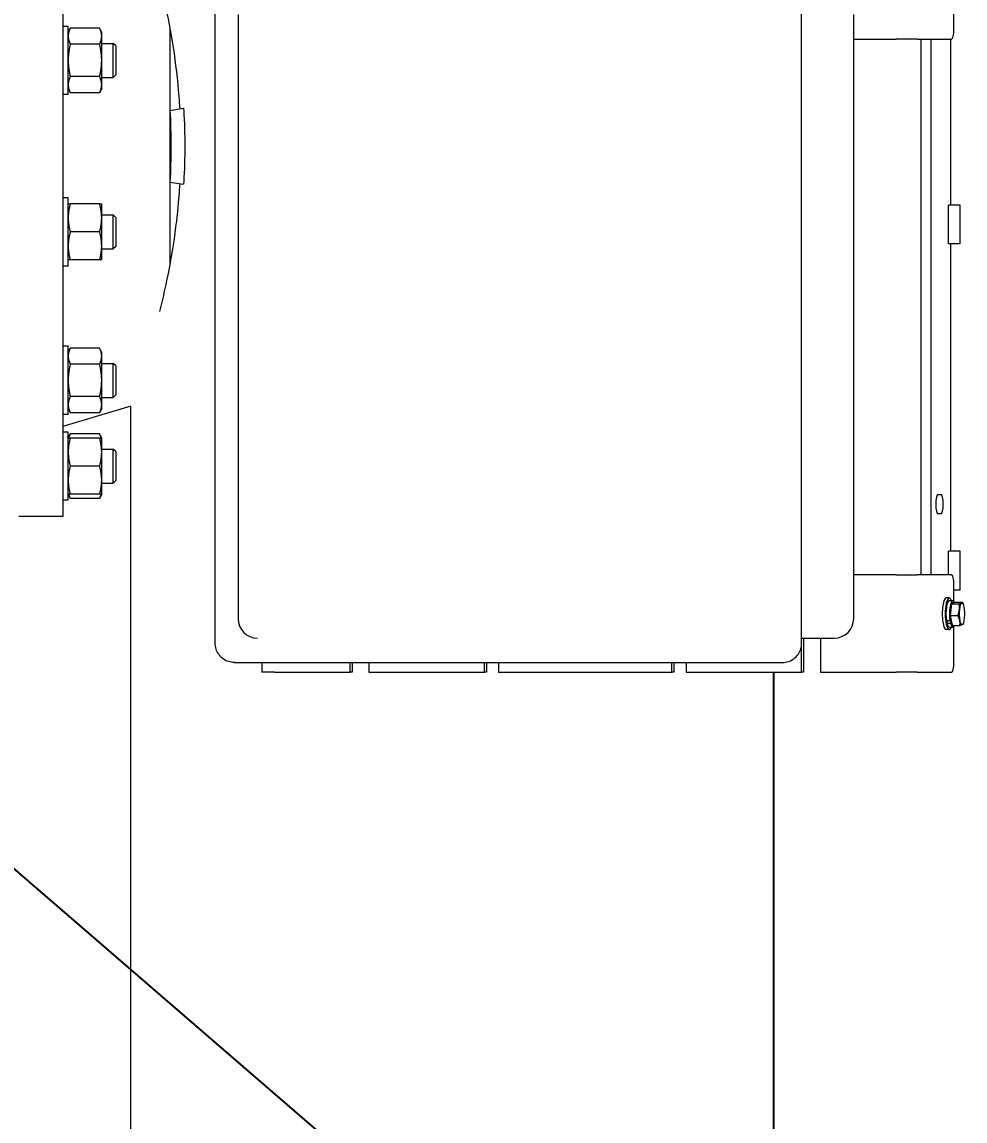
# Model space of a CAD drawing. Header units: inches. Extents: x 17 to 469, y 7 to 301.
# Drawn here: x 341.64 to 365.85, y 81.76 to 109.96 of the extents above; entities that cross this region are included whole.
import ezdxf

# ---------------------------------------------------------------- set-up
doc = ezdxf.new("R2010")
doc.units = ezdxf.units.IN
doc.header["$LTSCALE"] = 14
doc.header["$MEASUREMENT"] = 0
for name, color, linetype, lineweight in [('Dimension (ANSI)', 7, 'Continuous', 25), ('Symbol (ANSI)', 7, 'Continuous', 25), ('Visible (ANSI)', 7, 'Continuous', 50)]:
    doc.layers.add(name, color=color, linetype=linetype, lineweight=lineweight)
doc.styles.add('MEMCOR Medium', font='arial.ttf')
doc.dimstyles.new('Default (ANSI)', dxfattribs={"dimscale": 14, "dimtxt": 0.15, "dimasz": 0.098425, "dimexe": 0.125, "dimexo": 0.0625, "dimgap": 0.031496, "dimtad": 0, "dimtih": 1, "dimtoh": 1, "dimdec": 4, "dimrnd": 1e-08, "dimzin": 3, "dimdsep": 46, "dimlunit": 5, "dimtxsty": 'MEMCOR Medium', "dimcen": 0.09, "dimdle": 0.393701, "dimclrd": 256, "dimclre": 256, "dimclrt": 256, "dimadec": 0, "dimazin": 1, "dimtfac": 0.8, "dimtofl": 0, "dimtmove": 0, "dimatfit": 3, "dimfxl": 1, "dimfrac": 1, "dimtolj": 1, "dimtzin": 4, "dimlwd": -1, "dimlwe": -1, "dimarcsym": 0})
doc.dimstyles.new('Default (ANSI)$7', dxfattribs={"dimscale": 14, "dimtxt": 0.15, "dimasz": 0.098425, "dimexe": 0.125, "dimexo": 0.0625, "dimgap": 0.031496, "dimtad": 0, "dimtih": 1, "dimtoh": 1, "dimdec": 4, "dimrnd": 1e-08, "dimzin": 3, "dimdsep": 46, "dimlunit": 5, "dimtxsty": 'MEMCOR Medium', "dimcen": 0.09, "dimdle": 0.393701, "dimclrd": 256, "dimclre": 256, "dimclrt": 256, "dimadec": 0, "dimazin": 1, "dimtfac": 0.8, "dimtofl": 0, "dimtmove": 0, "dimatfit": 3, "dimfxl": 1, "dimfrac": 1, "dimtolj": 1, "dimtzin": 4, "dimlwd": -1, "dimlwe": -1, "dimarcsym": 0})

# ---------------------------------------------------------------- blocks, each defined once
blk = doc.blocks.new('*D18')
at = {"layer": 'Defpoints', "color": 0, "transparency": 16777216}
for p in [(360.518, 145.532), (302.602, 55.808), (347.011, 55.808)]:
    blk.add_point(p, dxfattribs=at)
at = {"layer": 'Dimension (ANSI)', "transparency": 16777216}
for p, q in [((359.643, 145.532), (300.852, 145.532)), ((302.602, 144.154), (302.602, 107.84)), ((302.602, 57.186), (302.602, 93.5)), ((346.136, 55.808), (300.852, 55.808))]:
    blk.add_line(p, q, dxfattribs=at)
for points in [[(302.372, 144.154), (302.832, 144.154), (302.602, 145.532)], [(302.372, 57.186), (302.832, 57.186), (302.602, 55.808)]]:
    blk.add_solid(points, dxfattribs=at)
at = {"layer": 'Dimension (ANSI)', "transparency": 16777216, "char_height": 2.1, "attachment_point": 5, "style": 'MEMCOR Medium'}
for s, insert in [('\\A1; \\fArial|b0|i0;89{\\H0.8x;\\S3#4;} in', (302.602, 102.827)), ('\\A1;[2279.0 mm]{\\P\\fArial|b0|i0;SHIPPING HEIGHT\\P\\fArial|b0|i0;REF.}', (302.602, 95.657))]:
    blk.add_mtext(s, dxfattribs=dict(at, insert=insert))

msp = doc.modelspace()

# ---------------------------------------------------------------- linework, layer by layer
at = {"layer": 'Visible (ANSI)', "linetype": 'Continuous', "lineweight": 18}
for p, q in [((342.688277, 116.276895), (342.688277, 97.276895)), ((346.602864, 94.026895), (346.602864, 110.776895)), ((361.656456, 94.026895), (361.656456, 110.776895)), ((347.189381, 110.151895), (347.189381, 94.651895)), ((362.993745, 94.651895), (362.993745, 110.151895)), ((365.565799, 109.776895), (365.565799, 110.202126)), ((342.828902, 109.851857), (342.688277, 109.851857)), ((342.828902, 108.101857), (342.828902, 109.851857)), ((342.828902, 109.695857), (342.88077, 109.807087)), ((343.636035, 109.807087), (342.88077, 109.807087)), ((343.687902, 109.695857), (343.636035, 109.807087)), ((345.438277, 109.801022), (345.438277, 103.752768)), ((343.687902, 109.599529), (343.687902, 109.695857)), ((343.687902, 108.976857), (343.687902, 109.599529)), ((362.993745, 109.526895), (364.084804, 109.526895)), ((364.62063, 109.526895), (364.084804, 109.526895)), ((364.62063, 109.526895), (365.501094, 109.526895)), ((364.729178, 95.776895), (364.729178, 109.526895)), ((364.970659, 109.526895), (364.970659, 95.776895)), ((365.488298, 105.266895), (365.488298, 109.526895)), ((343.636035, 109.391972), (342.88077, 109.391972)), ((343.687902, 109.414357), (343.982498, 109.414357)), ((343.982498, 108.539357), (343.982498, 109.414357)), ((344.048652, 109.348207), (343.982498, 109.414357)), ((344.048652, 109.348207), (344.048652, 108.605507)), ((343.687902, 108.354185), (343.687902, 108.976857)), ((344.048652, 108.605507), (343.982498, 108.539357)), ((343.636035, 108.561742), (342.88077, 108.561742)), ((343.687902, 108.539357), (343.982498, 108.539357)), ((343.687902, 108.257857), (343.687902, 108.354185)), ((342.828902, 108.101857), (342.688277, 108.101857)), ((342.828902, 108.257857), (342.88077, 108.146627)), ((343.636035, 108.146627), (342.88077, 108.146627)), ((343.687902, 108.257857), (343.636035, 108.146627)), ((345.438277, 107.69607), (345.789305, 107.751866)), ((345.438277, 105.85772), (345.789305, 105.801924)), ((342.828902, 105.451933), (342.688277, 105.451933)), ((342.828902, 103.701933), (342.828902, 105.451933)), ((343.636035, 105.295933), (342.88077, 105.295933)), ((343.687902, 104.936433), (343.687902, 105.295933)), ((365.728075, 105.266895), (365.423593, 105.266895)), ((365.423593, 104.266895), (365.423593, 105.266895)), ((365.728075, 104.266895), (365.728075, 105.266895)), ((343.687902, 105.014433), (343.982498, 105.014433)), ((343.687902, 104.217433), (343.687902, 104.936433)), ((343.982498, 104.139433), (343.982498, 105.014433)), ((344.048652, 104.948283), (343.982498, 105.014433)), ((344.048652, 104.948283), (344.048652, 104.205583)), ((343.636035, 104.576933), (342.88077, 104.576933)), ((343.687902, 103.857933), (343.687902, 104.217433)), ((343.687902, 104.139433), (343.982498, 104.139433)), ((344.048652, 104.205583), (343.982498, 104.139433)), ((365.728075, 104.266895), (365.423593, 104.266895)), ((365.488298, 96.386895), (365.488298, 104.266895)), ((343.636035, 103.857933), (342.88077, 103.857933)), ((342.828902, 103.701933), (342.688277, 103.701933)), ((342.828902, 101.641487), (342.688277, 101.641487)), ((342.828902, 99.891487), (342.828902, 101.641487)), ((342.828902, 101.485487), (342.88077, 101.596717)), ((343.636035, 101.596717), (342.88077, 101.596717)), ((343.687902, 101.485487), (343.636035, 101.596717)), ((343.687902, 101.38916), (343.687902, 101.485487)), ((343.687902, 100.766487), (343.687902, 101.38916)), ((343.636035, 101.181602), (342.88077, 101.181602)), ((343.687902, 101.203987), (343.982498, 101.203987)), ((343.982498, 100.328987), (343.982498, 101.203987)), ((344.048652, 101.137837), (343.982498, 101.203987)), ((344.048652, 101.137837), (344.048652, 100.395137)), ((343.687902, 100.143815), (343.687902, 100.766487)), ((343.636035, 100.351373), (342.88077, 100.351373)), ((343.687902, 100.328987), (343.982498, 100.328987)), ((343.687902, 100.047487), (343.687902, 100.143815)), ((344.048652, 100.395137), (343.982498, 100.328987)), ((344.437962, 100.105438), (342.688277, 99.586895)), ((342.828902, 99.891487), (342.688277, 99.891487)), ((342.828902, 100.047487), (342.88077, 99.936258)), ((343.636035, 99.936258), (342.88077, 99.936258)), ((343.687902, 100.047487), (343.636035, 99.936258)), ((344.437962, 80.267224), (344.437962, 100.105438)), ((342.828902, 99.441526), (342.688277, 99.441526)), ((342.828902, 97.691526), (342.828902, 99.441526)), ((342.828902, 99.285526), (342.88077, 99.396755)), ((343.636035, 99.396755), (342.88077, 99.396755)), ((343.636035, 99.285526), (342.88077, 99.285526)), ((343.687902, 99.285526), (343.636035, 99.396755)), ((343.687902, 98.926026), (343.687902, 99.285526)), ((343.687902, 99.004026), (343.982498, 99.004026)), ((343.982498, 98.129026), (343.982498, 99.004026)), ((344.048652, 98.937876), (343.982498, 99.004026)), ((343.687902, 98.207026), (343.687902, 98.926026)), ((344.048652, 98.937876), (344.048652, 98.195176)), ((343.636035, 98.566526), (342.88077, 98.566526)), ((343.687902, 97.847526), (343.687902, 98.207026)), ((344.048652, 98.195176), (343.982498, 98.129026)), ((343.687902, 98.129026), (343.982498, 98.129026)), ((342.828902, 97.691526), (342.688277, 97.691526)), ((342.828902, 97.847526), (342.88077, 97.736296)), ((343.636035, 97.847526), (342.88077, 97.847526)), ((343.636035, 97.736296), (342.88077, 97.736296)), ((343.687902, 97.847526), (343.636035, 97.736296)), ((365.164774, 97.839395), (365.229479, 97.839395)), ((365.229479, 97.339395), (365.164774, 97.339395)), ((342.688277, 97.276895), (341.563277, 97.276895)), ((365.728075, 96.386895), (365.423593, 96.386895)), ((365.423593, 95.776895), (365.423593, 96.386895)), ((365.728075, 95.386895), (365.728075, 96.386895)), ((364.084804, 95.776895), (362.993745, 95.776895)), ((364.084804, 95.776895), (364.62063, 95.776895)), ((365.501094, 95.776895), (364.62063, 95.776895)), ((365.565799, 95.101664), (365.565799, 95.526895)), ((365.728075, 95.386895), (365.565799, 95.386895)), ((365.448959, 95.182895), (365.371685, 95.182895)), ((365.448959, 95.116895), (365.539756, 95.116895)), ((365.512344, 95.033001), (365.553937, 95.055242)), ((365.558899, 95.057895), (365.539756, 95.057895)), ((365.553937, 95.055242), (365.595531, 95.077483)), ((365.595531, 95.077483), (365.78186, 95.077483)), ((365.808233, 95.0258), (365.796101, 95.050359)), ((365.480722, 94.732413), (365.496533, 94.882707)), ((365.496533, 94.882707), (365.512344, 95.033001)), ((365.512344, 95.033001), (365.698673, 95.033001)), ((365.372699, 94.607235), (365.463496, 94.607235)), ((365.412323, 94.607235), (365.387637, 94.533041)), ((365.387637, 94.533041), (365.478434, 94.533041)), ((365.475691, 94.643888), (365.463496, 94.607235)), ((365.469888, 94.626446), (365.47833, 94.626446)), ((365.478434, 94.533041), (365.490629, 94.569693)), ((365.480722, 94.732413), (365.667051, 94.732413)), ((365.506503, 94.60436), (365.480722, 94.732413)), ((365.532285, 94.476307), (365.506503, 94.60436)), ((365.808233, 94.52799), (365.80053, 94.512396)), ((365.448959, 94.370895), (365.371685, 94.370895)), ((365.448959, 94.436895), (365.539756, 94.436895)), ((365.532285, 94.476307), (365.718614, 94.476307)), ((365.565799, 93.526895), (365.565799, 94.452126)), ((361.656456, 94.151895), (362.493745, 94.151895)), ((361.657089, 93.276895), (361.657089, 94.151895)), ((361.705618, 94.151895), (361.705618, 93.276895)), ((362.140052, 94.151895), (362.140052, 93.276895)), ((347.094346, 93.526895), (361.10027, 93.526895)), ((347.796961, 93.526895), (347.796961, 93.276895)), ((350.065979, 93.276895), (350.065979, 93.526895)), ((350.114508, 93.526895), (350.114508, 93.276895)), ((350.548942, 93.526895), (350.548942, 93.276895)), ((353.516749, 93.276895), (353.516749, 93.526895)), ((353.565278, 93.526895), (353.565278, 93.276895)), ((353.878971, 93.526895), (353.878971, 93.276895)), ((358.32706, 93.276895), (358.32706, 93.526895)), ((358.375588, 93.526895), (358.375588, 93.276895)), ((358.689282, 93.526895), (358.689282, 93.276895)), ((361.10027, 93.526895), (361.164975, 93.526895)), ((348.121227, 93.276895), (347.796961, 93.276895)), ((348.121227, 93.276895), (350.065979, 93.276895)), ((350.114508, 93.276895), (350.065979, 93.276895)), ((350.548942, 93.276895), (353.516749, 93.276895)), ((353.565278, 93.276895), (353.516749, 93.276895)), ((353.878971, 93.276895), (358.32706, 93.276895)), ((358.375588, 93.276895), (358.32706, 93.276895)), ((358.689282, 93.276895), (361.657089, 93.276895)), ((360.936837, 93.276895), (360.936837, 64.276895)), ((360.936843, 64.276895), (360.936843, 93.276895)), ((360.939712, 93.276895), (360.939712, 64.276895)), ((360.939717, 64.276895), (360.939717, 93.276895)), ((361.705618, 93.276895), (361.657089, 93.276895)), ((362.140052, 93.276895), (364.084804, 93.276895)), ((364.62063, 93.276895), (364.084804, 93.276895)), ((364.62063, 93.276895), (365.501094, 93.276895))]:
    msp.add_line(p, q, dxfattribs=at)
for centre, start, end in [((347.689381, 94.651895), 180, 270), ((362.493745, 94.651895), 270, 0)]:
    msp.add_arc(centre, 0.5, start, end, dxfattribs=at)
for centre, major_axis, start_param, end_param in [((365.501094, 109.776895), (0, -0.25), 0, 1.570796327), ((365.164774, 97.589395), (0, -0.25), 3.141592654, 6.283185307), ((365.229479, 97.589395), (0, 0.25), 3.141592654, 6.283185307), ((365.501094, 95.526895), (0, 0.25), 4.71238898, 6.283185307), ((365.371685, 94.776895), (0, 0.406), 0, 3.141592654), ((365.448959, 94.776895), (0, 0.406), 5.704968265, 10.002995003), ((365.448959, 94.776895), (0, 0.34), 0, 2.093241084), ((365.539756, 94.776895), (0, 0.34), 5.75884083, 8.376426391), ((365.539756, 94.776895), (0, -0.281), 3.141592654, 6.114379252), ((365.77448, 94.776895), (0, 0.281), 0.137525361, 1.184722912), ((365.77448, 94.776895), (0, 0.281), 5.373513117, 6.420710668), ((365.77448, 94.776895), (0, -0.281), 4.326315566, 5.373513117), ((365.77448, 94.776895), (0, 0.281), 4.326315566, 5.373513117), ((365.448959, 94.776895), (0, -0.34), 5.512192497, 6.283185307), ((365.539756, 94.776895), (0, -0.34), 5.512192497, 6.769454252), ((365.77448, 94.776895), (0, -0.281), 5.373513117, 6.420710668), ((365.77448, 94.776895), (0, -0.281), 0.137525361, 1.184722912), ((365.501094, 93.526895), (0, -0.25), 0, 1.570796327)]:
    msp.add_ellipse(centre, major_axis=major_axis, ratio=0.258819045, start_param=start_param, end_param=end_param, dxfattribs=at)
for points, knots in [([(345.172183, 111.015001), (345.216534, 110.840158), (345.260815, 110.655523), (345.383666, 110.103261), (345.458833, 109.714759), (345.58464, 108.903042), (345.635236, 108.479129), (345.677183, 107.946802), (345.684437, 107.84147), (345.690667, 107.736183)], [88.889252948, 88.889252948, 88.889252948, 88.889252948, 90.599403597, 90.599403597, 93.7796098, 93.7796098, 96.959816004, 96.959816004, 97.742458931, 97.742458931, 97.742458931, 97.742458931]), ([(345.789305, 107.751866), (345.790506, 107.733193), (345.791674, 107.714525), (345.811713, 107.384271), (345.820712, 107.07459), (345.820712, 106.4792), (345.811713, 106.169519), (345.791674, 105.839265), (345.790506, 105.820597), (345.789305, 105.801924)], [-20.839023663, -20.839023663, -20.839023663, -20.839023663, -20.703168569, -20.703168569, -18.434729659, -18.434729659, -16.166290749, -16.166290749, -16.030435655, -16.030435655, -16.030435655, -16.030435655]), ([(345.438277, 107.69607), (345.456728, 107.384945), (345.465556, 107.075311), (345.465556, 106.478479), (345.456728, 106.168845), (345.438277, 105.85772)], [7.139602726, 7.139602726, 7.139602726, 7.139602726, 9.413533086, 9.413533086, 11.687463446, 11.687463446, 11.687463446, 11.687463446]), ([(345.690667, 105.817607), (345.684437, 105.71232), (345.677183, 105.606989), (345.635236, 105.074661), (345.58464, 104.650748), (345.458833, 103.839031), (345.383666, 103.450529), (345.260815, 102.898267), (345.216534, 102.713632), (345.172183, 102.538789)], [2.397563277, 2.397563277, 2.397563277, 2.397563277, 3.180206204, 3.180206204, 6.360412407, 6.360412407, 9.540618611, 9.540618611, 11.250769259, 11.250769259, 11.250769259, 11.250769259]), ([(347.094346, 93.526895), (347.042369, 93.526895), (346.990411, 93.535368), (346.891719, 93.568285), (346.845041, 93.592794), (346.761748, 93.655007), (346.725167, 93.692721), (346.665417, 93.77727), (346.642242, 93.824087), (346.611052, 93.922353), (346.603032, 93.973795), (346.602865, 94.025807), (346.602864, 94.026351), (346.602864, 94.026895)], [1.570796327, 1.570796327, 1.570796327, 1.570796327, 1.882466953, 1.882466953, 2.195793234, 2.195793234, 2.509952499, 2.509952499, 2.824111765, 2.824111765, 3.13827103, 3.13827103, 3.141592654, 3.141592654, 3.141592654, 3.141592654]), ([(361.164975, 93.526895), (361.216951, 93.526895), (361.26891, 93.535368), (361.367602, 93.568285), (361.41428, 93.592794), (361.497572, 93.655007), (361.534153, 93.692721), (361.593903, 93.77727), (361.617079, 93.824087), (361.648268, 93.922353), (361.656289, 93.973795), (361.656455, 94.025807), (361.656456, 94.026351), (361.656456, 94.026895)], [4.71238898, 4.71238898, 4.71238898, 4.71238898, 5.024059607, 5.024059607, 5.337385888, 5.337385888, 5.651545153, 5.651545153, 5.965704418, 5.965704418, 6.279863684, 6.279863684, 6.283185307, 6.283185307, 6.283185307, 6.283185307])]:
    msp.add_open_spline(points, degree=3, knots=knots, dxfattribs=at)
for points, weights in [([(342.88077, 109.807087), (342.828902, 109.695857), (342.828902, 109.599529)], [1, 1.0379548493, 1]), ([(343.687902, 109.599529), (343.687902, 109.695857), (343.636035, 109.807087)], [1, 1.0379548493, 1]), ([(342.828902, 109.599529), (342.828902, 109.503201), (342.88077, 109.391972)], [1, 1.0379548493, 1]), ([(343.636035, 109.391972), (343.687902, 109.503201), (343.687902, 109.599529)], [1, 1.0379548493, 1]), ([(342.88077, 109.391972), (342.828902, 109.169512), (342.828902, 108.976857)], [1, 1.0379548493, 1]), ([(343.687902, 108.976857), (343.687902, 109.169512), (343.636035, 109.391972)], [1, 1.0379548493, 1]), ([(342.828902, 108.976857), (342.828902, 108.784201), (342.88077, 108.561742)], [1, 1.0379548493, 1]), ([(343.636035, 108.561742), (343.687902, 108.784201), (343.687902, 108.976857)], [1, 1.0379548493, 1]), ([(342.88077, 108.561742), (342.828902, 108.450512), (342.828902, 108.354185)], [1, 1.0379548493, 1]), ([(342.828902, 108.354185), (342.828902, 108.257857), (342.88077, 108.146627)], [1, 1.0379548493, 1]), ([(343.687902, 108.354185), (343.687902, 108.450512), (343.636035, 108.561742)], [1, 1.0379548493, 1]), ([(343.636035, 108.146627), (343.687902, 108.257857), (343.687902, 108.354185)], [1, 1.0379548493, 1]), ([(342.828902, 105.295933), (342.828902, 105.295933), (342.88077, 105.295933)], [1, 1.0379548493, 1]), ([(342.88077, 105.295933), (342.828902, 105.103278), (342.828902, 104.936433)], [1, 1.0379548493, 1]), ([(343.687902, 104.936433), (343.687902, 105.103278), (343.636035, 105.295933)], [1, 1.0379548493, 1]), ([(343.636035, 105.295933), (343.687902, 105.295933), (343.687902, 105.295933)], [1, 1.0379548493, 1]), ([(342.828902, 104.936433), (342.828902, 104.769589), (342.88077, 104.576933)], [1, 1.0379548493, 1]), ([(343.636035, 104.576933), (343.687902, 104.769589), (343.687902, 104.936433)], [1, 1.0379548493, 1]), ([(342.88077, 104.576933), (342.828902, 104.384278), (342.828902, 104.217433)], [1, 1.0379548493, 1]), ([(343.687902, 104.217433), (343.687902, 104.384278), (343.636035, 104.576933)], [1, 1.0379548493, 1]), ([(342.828902, 104.217433), (342.828902, 104.050589), (342.88077, 103.857933)], [1, 1.0379548493, 1]), ([(343.636035, 103.857933), (343.687902, 104.050589), (343.687902, 104.217433)], [1, 1.0379548493, 1]), ([(342.88077, 103.857933), (342.828902, 103.857933), (342.828902, 103.857933)], [1, 1.0379548493, 1]), ([(343.687902, 103.857933), (343.687902, 103.857933), (343.636035, 103.857933)], [1, 1.0379548493, 1]), ([(342.88077, 101.596717), (342.828902, 101.485487), (342.828902, 101.38916)], [1, 1.0379548493, 1]), ([(343.687902, 101.38916), (343.687902, 101.485487), (343.636035, 101.596717)], [1, 1.0379548493, 1]), ([(342.828902, 101.38916), (342.828902, 101.292832), (342.88077, 101.181602)], [1, 1.0379548493, 1]), ([(343.636035, 101.181602), (343.687902, 101.292832), (343.687902, 101.38916)], [1, 1.0379548493, 1]), ([(342.88077, 101.181602), (342.828902, 100.959143), (342.828902, 100.766487)], [1, 1.0379548493, 1]), ([(343.687902, 100.766487), (343.687902, 100.959143), (343.636035, 101.181602)], [1, 1.0379548493, 1]), ([(342.828902, 100.766487), (342.828902, 100.573832), (342.88077, 100.351373)], [1, 1.0379548493, 1]), ([(343.636035, 100.351373), (343.687902, 100.573832), (343.687902, 100.766487)], [1, 1.0379548493, 1]), ([(342.88077, 100.351373), (342.828902, 100.240143), (342.828902, 100.143815)], [1, 1.0379548493, 1]), ([(342.828902, 100.143815), (342.828902, 100.047487), (342.88077, 99.936258)], [1, 1.0379548493, 1]), ([(343.687902, 100.143815), (343.687902, 100.240143), (343.636035, 100.351373)], [1, 1.0379548493, 1]), ([(343.636035, 99.936258), (343.687902, 100.047487), (343.687902, 100.143815)], [1, 1.0379548493, 1]), ([(342.828902, 99.285526), (342.828902, 99.285526), (342.88077, 99.285526)], [1, 1.0379548493, 1]), ([(342.88077, 99.285526), (342.828902, 99.09287), (342.828902, 98.926026)], [1, 1.0379548493, 1]), ([(342.88077, 99.396755), (342.853422, 99.338108), (342.84073, 99.285526)], [1, 1.01965956375, 1.01895290532]), ([(343.676075, 99.285526), (343.663383, 99.338108), (343.636035, 99.396755)], [1.01895290532, 1.01965956375, 1]), ([(343.687902, 98.926026), (343.687902, 99.09287), (343.636035, 99.285526)], [1, 1.0379548493, 1]), ([(343.636035, 99.285526), (343.687902, 99.285526), (343.687902, 99.285526)], [1, 1.0379548493, 1]), ([(342.828902, 98.926026), (342.828902, 98.759181), (342.88077, 98.566526)], [1, 1.0379548493, 1]), ([(343.636035, 98.566526), (343.687902, 98.759181), (343.687902, 98.926026)], [1, 1.0379548493, 1]), ([(342.88077, 98.566526), (342.828902, 98.37387), (342.828902, 98.207026)], [1, 1.0379548493, 1]), ([(343.687902, 98.207026), (343.687902, 98.37387), (343.636035, 98.566526)], [1, 1.0379548493, 1]), ([(342.828902, 98.207026), (342.828902, 98.040181), (342.88077, 97.847526)], [1, 1.0379548493, 1]), ([(343.636035, 97.847526), (343.687902, 98.040181), (343.687902, 98.207026)], [1, 1.0379548493, 1]), ([(342.88077, 97.847526), (342.828902, 97.847526), (342.828902, 97.847526)], [1, 1.0379548493, 1]), ([(342.84073, 97.847526), (342.853422, 97.794943), (342.88077, 97.736296)], [1.01895290532, 1.01965956375, 1]), ([(343.687902, 97.847526), (343.687902, 97.847526), (343.636035, 97.847526)], [1, 1.0379548493, 1]), ([(343.636035, 97.736296), (343.663383, 97.794943), (343.676075, 97.847526)], [1, 1.01965956375, 1.01895290532]), ([(365.698673, 95.033001), (365.745206, 95.04492), (365.764509, 95.055242)], [1, 1.0379548493, 1]), ([(365.764509, 95.055242), (365.783813, 95.065564), (365.78186, 95.077483)], [1, 1.0379548493, 1]), ([(365.78186, 95.077483), (365.789568, 95.063584), (365.796101, 95.050359)], [1, 1.00746159334, 1.01198941795]), ([(365.667051, 94.732413), (365.699767, 94.812955), (365.707105, 94.882707)], [1, 1.0379548493, 1]), ([(365.707105, 94.882707), (365.714443, 94.952458), (365.698673, 95.033001)], [1, 1.0379548493, 1]), ([(365.717075, 94.60436), (365.70511, 94.663789), (365.667051, 94.732413)], [1, 1.0379548493, 1]), ([(365.718614, 94.476307), (365.729041, 94.54493), (365.717075, 94.60436)], [1, 1.0379548493, 1]), ([(365.78445, 94.498548), (365.765147, 94.488226), (365.718614, 94.476307)], [1, 1.0379548493, 1]), ([(365.80053, 94.512396), (365.797006, 94.505262), (365.78445, 94.498548)], [1.01744879748, 1.0243634628, 1])]:
    msp.add_rational_spline(points, weights, degree=2, dxfattribs=at)

# ---------------------------------------------------------------- dimensions: what is measured, and where the dimension line sits
at = {"layer": 'Dimension (ANSI)'}
dim = msp.add_linear_dim(base=(302.601876, 55.807895), p1=(360.518277, 145.531895), p2=(347.011325, 55.807895), angle=90, text=' \\fArial|b0|i0;<> in\\X[2279.0 mm]{\\P\\fArial|b0|i0;SHIPPING HEIGHT\\P\\fArial|b0|i0;REF.}', dimstyle='Default (ANSI)', override={"dimgap": 0.031496, "dimdec": 4, "dimpost": '', "dimtol": 0, "dimlim": 0, "dimtp": 0, "dimtm": 0, "dimtdec": 2, "dimatfit": 1}, dxfattribs=at)
dim.commit()
dim.dimension.update_dxf_attribs({"geometry": '*D18', "text_midpoint": (302.601876, 100.669895), "dimtype": 160})

# ---------------------------------------------------------------- leaders
at = {"layer": 'Symbol (ANSI)', "annotation_type": 0, "has_hookline": 1, "hookline_direction": 1, "text_width": 19.334039}
msp.add_leader([(354.408618, 77.051383), (337.388655, 91.730196), (336.010702, 91.730196)], dimstyle='Default (ANSI)$7', override={"dimtad": 0}, dxfattribs=at)

doc.saveas('drawing.dxf')
